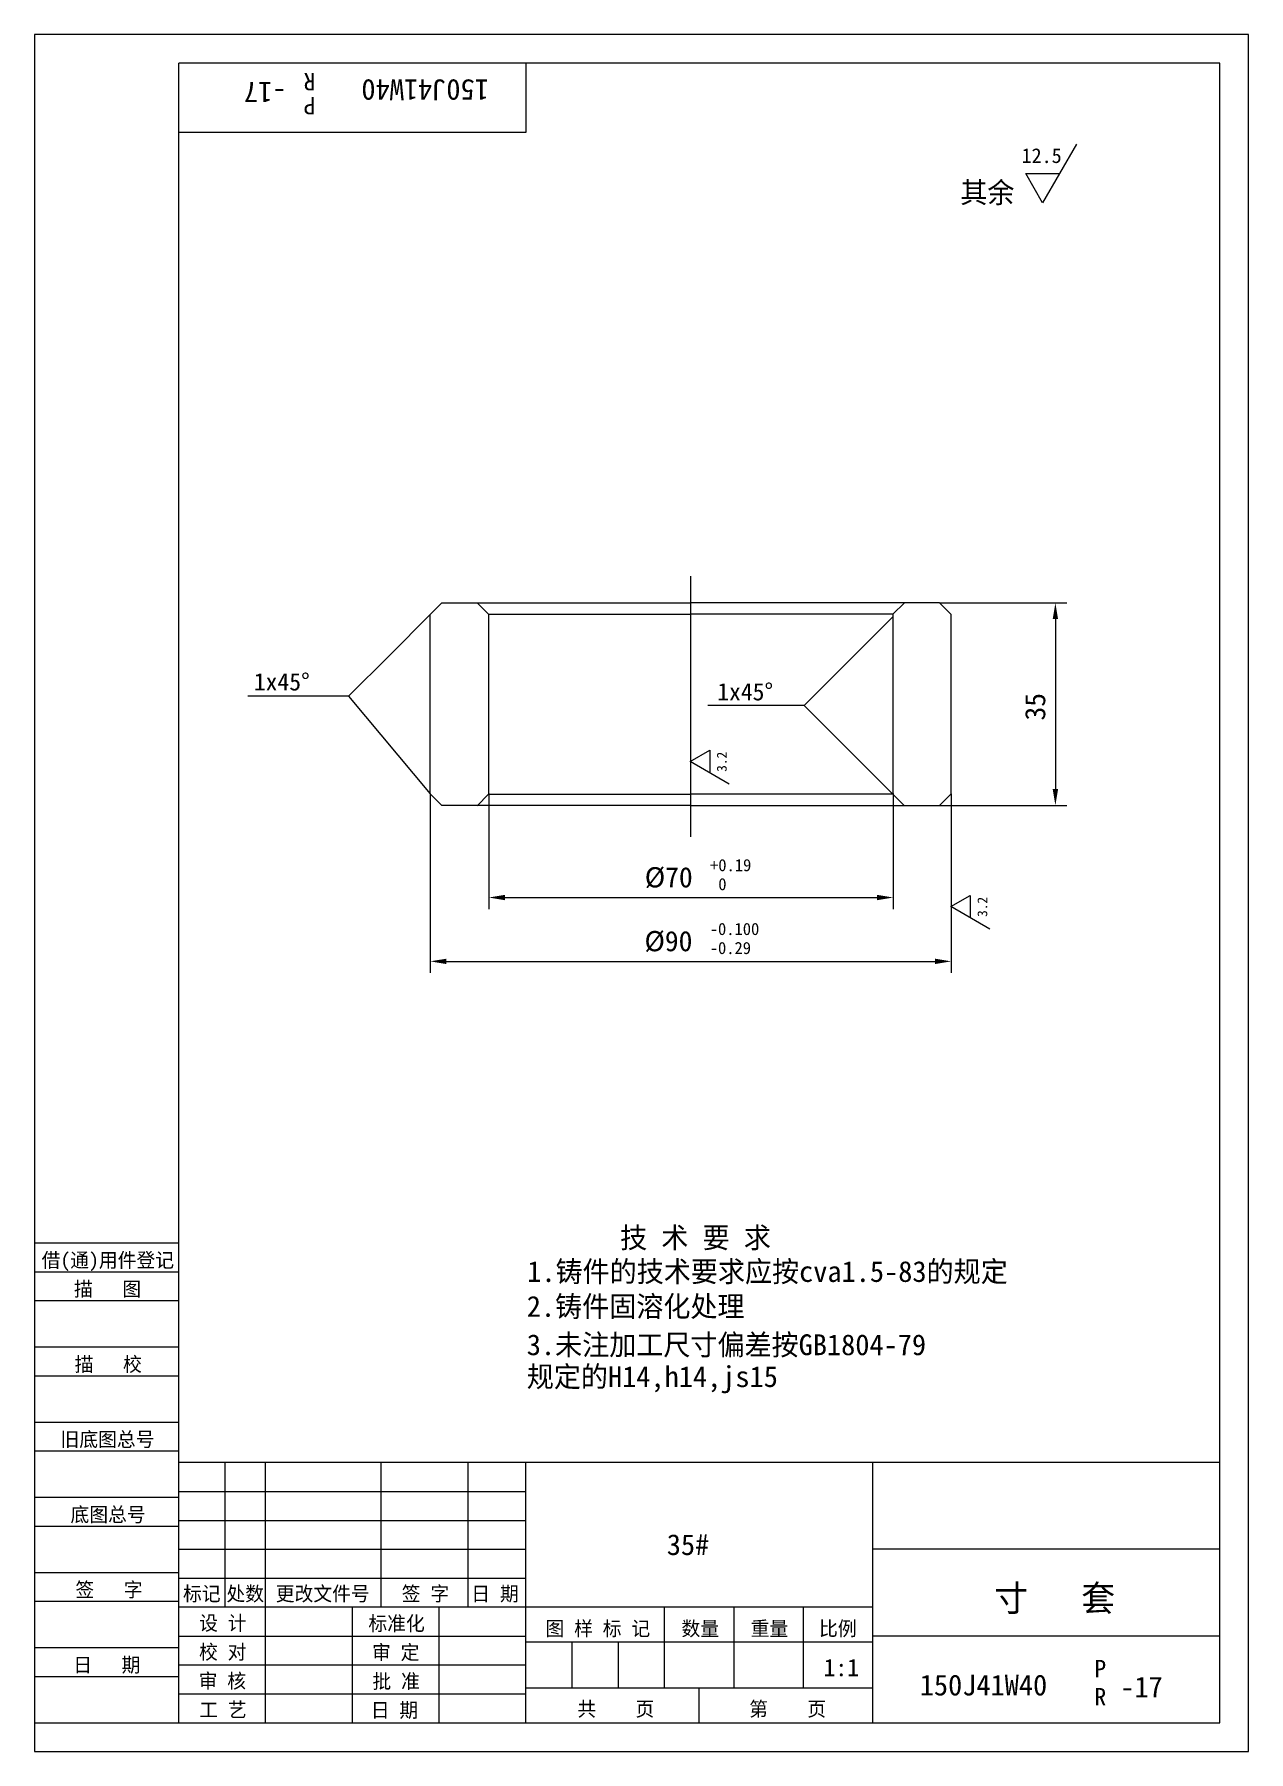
# Model space of a CAD drawing. Header units: metres. Extents: x 0 to 210, y 0 to 297.
import ezdxf

# ---------------------------------------------------------------- set-up
doc = ezdxf.new("R2010")
doc.units = ezdxf.units.M
for name, color, linetype in [('C', 6, 'Continuous'), ('D', 1, 'Continuous'), ('FL', 5, 'Continuous'), ('T', 7, 'Continuous'), ('TL', 4, 'Continuous')]:
    doc.layers.add(name, color=color, linetype=linetype)

# ---------------------------------------------------------------- blocks, each defined once
blk = doc.blocks.new('TUKUN4')
at = {"layer": 'FL'}
for p, q in [((0, 297), (0, 0)), ((210, 297), (0, 297)), ((210, 0), (210, 297)), ((0, 78), (25, 78)), ((0, 70), (25, 70)), ((0, 65), (25, 65)), ((0, 57), (25, 57)), ((0, 52), (25, 52)), ((33, 25), (33, 50)), ((40, 5), (40, 50)), ((60, 25), (60, 50)), ((75, 25), (75, 50)), ((25, 45), (85, 45)), ((0, 44), (25, 44)), ((0, 39), (25, 39)), ((25, 40), (85, 40)), ((25, 35), (85, 35)), ((0, 31), (25, 31)), ((25, 30), (85, 30)), ((0, 26), (25, 26)), ((70, 5), (70, 25)), ((0, 18), (25, 18)), ((25, 20), (85, 20)), ((25, 15), (85, 15)), ((0, 13), (25, 13)), ((25, 10), (85, 10)), ((0, 0), (210, 0))]:
    blk.add_line(p, q, dxfattribs=at)
at = {"layer": 'TL'}
for p, q in [((25, 5), (25, 292)), ((205, 292), (25, 292)), ((85, 292), (85, 280)), ((205, 5), (205, 292)), ((85, 280), (25, 280)), ((0, 88), (25, 88)), ((0, 83), (25, 83)), ((205, 50), (25, 50)), ((85, 5), (85, 50)), ((145, 5), (145, 50)), ((205, 35), (145, 35)), ((145, 25), (25, 25)), ((55, 5), (55, 25)), ((109, 11), (109, 25)), ((121, 11), (121, 25)), ((133, 11), (133, 25)), ((85, 19), (145, 19)), ((93, 11), (93, 19)), ((101, 11), (101, 19)), ((205, 20), (145, 20)), ((145, 11), (85, 11)), ((115, 5), (115, 11)), ((0, 5), (205, 5))]:
    blk.add_line(p, q, dxfattribs=at)
at = {"layer": 'T'}
for s, p in [('借(通)用件登记', (1.26, 83.76)), ('描   图', (6.86, 78.76)), ('描   校', (6.98, 65.76)), ('旧底图总号', (4.52, 52.76)), ('底图总号', (6.25, 39.76)), ('签   字', (7.1, 26.76)), ('标记', (25.71, 26.07)), ('处数', (33.22, 26.07)), ('更改文件号', (41.75, 26.07)), ('签 字', (63.53, 26.07)), ('日 期', (75.57, 26.07)), ('设 计', (28.5, 20.99)), ('标准化', (57.77, 20.93)), ('图 样 标 记', (88.4, 20.04)), ('数量', (111.92, 20.04)), ('重量', (123.88, 20.04)), ('比例', (135.7, 20.04)), ('校 对', (28.48, 15.99)), ('审 定', (58.39, 15.93)), ('日   期', (6.72, 13.76)), ('审 核', (28.41, 10.99)), ('批 准', (58.46, 10.93)), ('共    页', (93.91, 6.13)), ('第    页', (123.62, 6.13)), ('工 艺', (28.52, 5.99)), ('日 期', (58.18, 5.93))]:
    blk.add_text(s, height=2.5, dxfattribs=at).set_placement(p)

msp = doc.modelspace()

# ---------------------------------------------------------------- linework, layer by layer
at = {"layer": 'C'}
msp.add_line((113.47, 203.31), (113.47, 158.21), dxfattribs=at)
at = {"layer": 'D'}
for p, q in [((180.22, 277.98), (174.37, 267.84)), ((171.44, 272.91), (177.3, 272.91)), ((174.37, 267.84), (171.44, 272.91)), ((68.47, 196.66), (61.4, 189.59)), ((148.47, 196.27), (133.13, 180.93)), ((156.56, 198.66), (178.58, 198.66)), ((176.58, 195.86), (176.58, 166.46)), ((61.4, 189.59), (54.33, 182.52)), ((54.33, 182.52), (36.94, 182.52)), ((54.33, 182.52), (68.47, 165.66)), ((133.13, 180.93), (116.46, 180.93)), ((137.87, 176.19), (133.13, 180.93)), ((141.4, 172.66), (137.87, 176.19)), ((113.42, 171.23), (116.8, 173.18)), ((116.8, 173.18), (116.8, 169.28)), ((148.47, 165.59), (141.4, 172.66)), ((120.18, 167.33), (113.42, 171.23)), ((68.47, 165.66), (68.47, 134.68)), ((78.6, 165.69), (78.6, 145.72)), ((148.53, 165.69), (148.53, 145.72)), ((156.56, 163.66), (178.58, 163.66)), ((158.56, 165.66), (158.56, 134.68)), ((81.4, 147.72), (145.73, 147.72)), ((158.48, 146.14), (161.86, 148.09)), ((165.24, 142.24), (158.48, 146.14)), ((161.86, 148.09), (161.86, 144.19)), ((71.27, 136.68), (155.76, 136.68))]:
    msp.add_line(p, q, dxfattribs=at)
for points in [[(176.11, 195.86), (177.04, 195.86), (176.58, 198.66)], [(176.11, 166.46), (177.04, 166.46), (176.58, 163.66)], [(81.4, 148.18), (81.4, 147.25), (78.6, 147.72)], [(145.73, 148.18), (145.73, 147.25), (148.53, 147.72)], [(71.27, 137.14), (71.27, 136.21), (68.47, 136.68)], [(155.76, 137.14), (155.76, 136.21), (158.56, 136.68)]]:
    msp.add_solid(points, dxfattribs=at)
at = {"layer": 'TL'}
for p, q in [((68.47, 196.66), (70.47, 198.66)), ((68.47, 165.66), (68.47, 196.66)), ((70.47, 198.66), (76.56, 198.66)), ((76.56, 198.71), (78.56, 196.71)), ((76.61, 198.66), (113.47, 198.66)), ((78.56, 196.71), (78.56, 165.53)), ((78.56, 196.71), (113.51, 196.71)), ((148.47, 196.71), (113.51, 196.71)), ((150.42, 198.66), (113.56, 198.66)), ((150.47, 198.71), (148.47, 196.71)), ((148.47, 196.71), (148.47, 165.53)), ((156.56, 198.66), (150.47, 198.66)), ((158.56, 196.66), (156.56, 198.66)), ((158.56, 165.66), (158.56, 196.66)), ((70.47, 163.66), (68.47, 165.66)), ((76.47, 163.66), (70.47, 163.66)), ((78.47, 163.66), (76.47, 163.66)), ((76.56, 163.59), (78.56, 165.59)), ((113.47, 163.66), (78.47, 163.66)), ((78.56, 165.59), (113.51, 165.59)), ((148.47, 165.59), (113.51, 165.59)), ((113.56, 163.66), (148.56, 163.66)), ((150.47, 163.59), (148.47, 165.59)), ((148.56, 163.66), (150.56, 163.66)), ((150.56, 163.66), (156.56, 163.66)), ((156.56, 163.66), (158.56, 165.66))]:
    msp.add_line(p, q, dxfattribs=at)

# ---------------------------------------------------------------- block references
at = {"layer": 'D'}
msp.add_blockref('TUKUN4', (0, 0), dxfattribs=at)

# ---------------------------------------------------------------- texts
for s, height, rotation, p in [('-17', 3.6, 180, (43.59, 288.77)), ('R', 3, 180, (48.61, 290.29)), ('150J41W40', 3.6, 180, (78.6, 289.2)), ('P', 3, 180, (48.61, 286.14)), ('35', 3.5, 90, (174.83, 178.33)), ('3.2', 1.7, 90, (119.73, 169.45)), ('3.2', 1.7, 90, (164.79, 144.36))]:
    msp.add_text(s, height=height, rotation=rotation, dxfattribs=at).set_placement(p)
for s, height, p in [('12.5', 2.55, (170.73, 274.75)), ('其余', 3.6, (160.14, 267.84)), ('1x45%%d', 3, (37.96, 183.53)), ('1x45%%d', 3, (118.1, 181.81)), ('%%C70', 3.5, (105.56, 149.47)), ('+0.19', 2.1, (116.85, 152.27)), (' 0', 2.1, (116.85, 148.98)), ('-0.100', 2.1, (116.8, 141.23)), ('%%c90', 3.5, (105.51, 138.43)), ('-0.29', 2.1, (116.8, 137.94)), ('技 术 要 求', 3.6, (101.3, 87.1)), ('1.铸件的技术要求应按cva1.5-83的规定', 3.6, (85.24, 81.24)), ('2.铸件固溶化处理', 3.6, (85.16, 75.21)), ('3.未注加工尺寸偏差按GB1804-79', 3.6, (85.16, 68.57)), ('规定的H14,h14,js15', 3.6, (85.16, 63.06)), ('35#', 3.6, (109.37, 34)), ('寸   套', 4.5, (166.02, 24.29)), ('1:1', 3, (136.49, 13.04)), ('P', 3, (183.32, 12.87)), ('150J41W40', 3.6, (153.12, 9.72)), ('-17', 3.6, (187.8, 9.38)), ('R', 3, (183.32, 8.01))]:
    msp.add_text(s, height=height, dxfattribs=at).set_placement(p)

doc.saveas('drawing.dxf')
